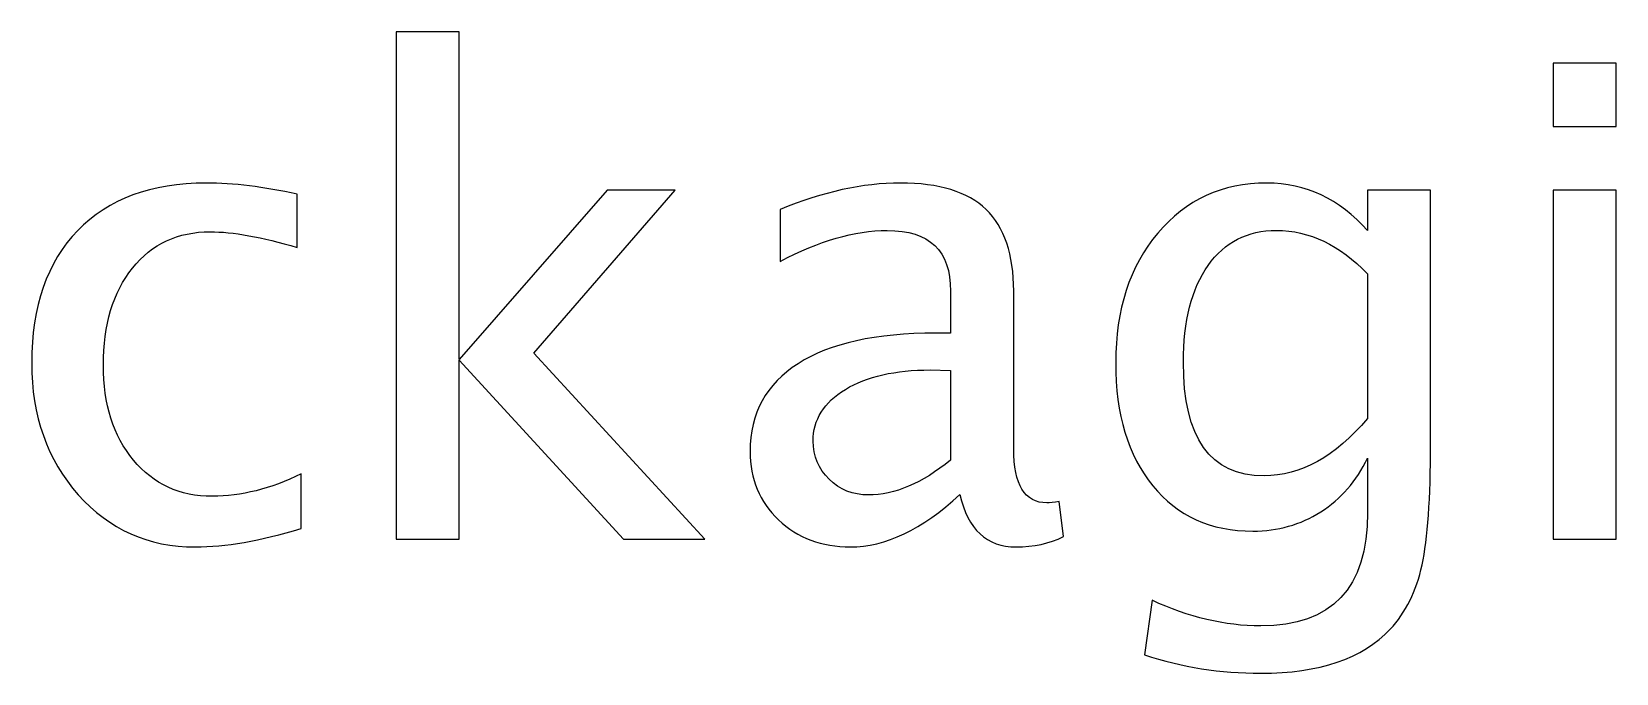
# Model space of a CAD drawing. Header units: centimetres. Extents: x -143 to 63, y -92 to 73.
# Drawn here: x -21.26 to -8.51, y 67.59 to 72.75 of the extents above; entities that cross this region are included whole.
import ezdxf

# ---------------------------------------------------------------- set-up
doc = ezdxf.new("R2010")
doc.units = ezdxf.units.CM
doc.header["$MEASUREMENT"] = 0
doc.layers.add('Layer 1', color=7, linetype='Continuous')

msp = doc.modelspace()

# ---------------------------------------------------------------- linework, layer by layer
at = {"layer": 'Layer 1'}
for points, knots in [([(-18.33117, 68.67044), (-18.33117, 68.67044), (-18.33117, 72.75032), (-18.33117, 72.75032), (-18.33117, 72.75032), (-18.33117, 72.75032), (-17.82317, 72.75032), (-17.82317, 72.75032), (-17.82317, 72.75032), (-17.82317, 72.75032), (-17.82317, 70.11418), (-17.82317, 70.11418), (-17.82317, 70.11418), (-17.82317, 70.11418), (-16.63254, 71.47503), (-16.63254, 71.47503), (-16.63254, 71.47503), (-16.63254, 71.47503), (-16.08397, 71.47503), (-16.08397, 71.47503), (-16.08397, 71.47503), (-16.08397, 71.47503), (-17.22168, 70.16622), (-17.22168, 70.16622), (-17.22168, 70.16622), (-17.22168, 70.16622), (-15.84585, 68.67044), (-15.84585, 68.67044), (-15.84585, 68.67044), (-15.84585, 68.67044), (-16.50025, 68.67044), (-16.50025, 68.67044), (-16.50025, 68.67044), (-16.50025, 68.67044), (-17.82317, 70.10889), (-17.82317, 70.10889), (-17.82317, 70.10889), (-17.82317, 70.10889), (-17.82317, 68.67044), (-17.82317, 68.67044), (-17.82317, 68.67044), (-17.82317, 68.67044), (-18.33117, 68.67044), (-18.33117, 68.67044)], [0, 0, 0, 0, 0.08333333, 0.08333333, 0.08333333, 0.08333333, 0.16666667, 0.16666667, 0.16666667, 0.16666667, 0.25, 0.25, 0.25, 0.25, 0.33333333, 0.33333333, 0.33333333, 0.33333333, 0.41666667, 0.41666667, 0.41666667, 0.41666667, 0.5, 0.5, 0.5, 0.5, 0.58333333, 0.58333333, 0.58333333, 0.58333333, 0.66666667, 0.66666667, 0.66666667, 0.66666667, 0.75, 0.75, 0.75, 0.75, 0.83333333, 0.83333333, 0.83333333, 0.83333333, 1, 1, 1, 1]), ([(-9.01695, 71.98832), (-9.01695, 71.98832), (-9.01695, 72.49632), (-9.01695, 72.49632), (-9.01695, 72.49632), (-9.01695, 72.49632), (-8.50895, 72.49632), (-8.50895, 72.49632), (-8.50895, 72.49632), (-8.50895, 72.49632), (-8.50895, 71.98832), (-8.50895, 71.98832), (-8.50895, 71.98832), (-8.50895, 71.98832), (-9.01695, 71.98832), (-9.01695, 71.98832)], [0, 0, 0, 0, 0.2, 0.2, 0.2, 0.2, 0.4, 0.4, 0.4, 0.4, 0.6, 0.6, 0.6, 0.6, 1, 1, 1, 1]), ([(-19.09406, 68.75511), (-19.42302, 68.65633), (-19.70701, 68.60694), (-19.94601, 68.60694), (-19.94601, 68.60694), (-20.32525, 68.60694), (-20.63922, 68.74717), (-20.88881, 69.02675), (-20.88881, 69.02675), (-21.1384, 69.3072), (-21.26364, 69.66086), (-21.26364, 70.08684), (-21.26364, 70.08684), (-21.26364, 70.54193), (-21.14017, 70.89735), (-20.89322, 71.15135), (-20.89322, 71.15135), (-20.64628, 71.40623), (-20.30144, 71.53323), (-19.8587, 71.53323), (-19.8587, 71.53323), (-19.64086, 71.53323), (-19.39568, 71.50325), (-19.12581, 71.44328), (-19.12581, 71.44328), (-19.12581, 71.44328), (-19.12581, 71.01465), (-19.12581, 71.01465), (-19.12581, 71.01465), (-19.41244, 71.09932), (-19.64615, 71.14165), (-19.82607, 71.14165), (-19.82607, 71.14165), (-20.08713, 71.14165), (-20.29615, 71.04375), (-20.45225, 70.84884), (-20.45225, 70.84884), (-20.60835, 70.65393), (-20.68685, 70.39376), (-20.68685, 70.0692), (-20.68685, 70.0692), (-20.68685, 69.75435), (-20.60571, 69.50035), (-20.44431, 69.30544), (-20.44431, 69.30544), (-20.28292, 69.11141), (-20.07213, 69.0144), (-19.81019, 69.0144), (-19.81019, 69.0144), (-19.57824, 69.0144), (-19.34012, 69.07437), (-19.09406, 69.19432), (-19.09406, 69.19432), (-19.09406, 69.19432), (-19.09406, 68.75511), (-19.09406, 68.75511)], [0, 0, 0, 0, 0.06666667, 0.06666667, 0.06666667, 0.06666667, 0.13333333, 0.13333333, 0.13333333, 0.13333333, 0.2, 0.2, 0.2, 0.2, 0.26666667, 0.26666667, 0.26666667, 0.26666667, 0.33333333, 0.33333333, 0.33333333, 0.33333333, 0.4, 0.4, 0.4, 0.4, 0.46666667, 0.46666667, 0.46666667, 0.46666667, 0.53333333, 0.53333333, 0.53333333, 0.53333333, 0.6, 0.6, 0.6, 0.6, 0.66666667, 0.66666667, 0.66666667, 0.66666667, 0.73333333, 0.73333333, 0.73333333, 0.73333333, 0.8, 0.8, 0.8, 0.8, 0.86666667, 0.86666667, 0.86666667, 0.86666667, 1, 1, 1, 1]), ([(-13.79268, 69.02763), (-14.09783, 68.74717), (-14.39152, 68.60694), (-14.67374, 68.60694), (-14.67374, 68.60694), (-14.9057, 68.60694), (-15.09884, 68.67926), (-15.25142, 68.82478), (-15.25142, 68.82478), (-15.40488, 68.9703), (-15.48161, 69.15375), (-15.48161, 69.37511), (-15.48161, 69.37511), (-15.48161, 69.68115), (-15.35284, 69.91663), (-15.09531, 70.08067), (-15.09531, 70.08067), (-14.83779, 70.24471), (-14.46825, 70.32673), (-13.98671, 70.32673), (-13.98671, 70.32673), (-13.98671, 70.32673), (-13.86765, 70.32673), (-13.86765, 70.32673), (-13.86765, 70.32673), (-13.86765, 70.32673), (-13.86765, 70.66452), (-13.86765, 70.66452), (-13.86765, 70.66452), (-13.86765, 70.98996), (-14.03698, 71.15223), (-14.37653, 71.15223), (-14.37653, 71.15223), (-14.63935, 71.15223), (-14.92686, 71.06933), (-15.23819, 70.90352), (-15.23819, 70.90352), (-15.23819, 70.90352), (-15.23819, 71.32157), (-15.23819, 71.32157), (-15.23819, 71.32157), (-14.896, 71.46268), (-14.5732, 71.53323), (-14.2707, 71.53323), (-14.2707, 71.53323), (-13.95937, 71.53323), (-13.72918, 71.46268), (-13.5819, 71.32068), (-13.5819, 71.32068), (-13.43373, 71.17869), (-13.35965, 70.95997), (-13.35965, 70.66452), (-13.35965, 70.66452), (-13.35965, 70.66452), (-13.35965, 69.39716), (-13.35965, 69.39716), (-13.35965, 69.39716), (-13.35965, 69.107), (-13.27057, 68.96148), (-13.09154, 68.96148), (-13.09154, 68.96148), (-13.06949, 68.96148), (-13.03686, 68.96501), (-12.99364, 68.97207), (-12.99364, 68.97207), (-12.99364, 68.97207), (-12.95748, 68.68984), (-12.95748, 68.68984), (-12.95748, 68.68984), (-13.07301, 68.63428), (-13.20001, 68.60694), (-13.33936, 68.60694), (-13.33936, 68.60694), (-13.57661, 68.60694), (-13.72742, 68.74717), (-13.79268, 69.02763)], [0, 0, 0, 0, 0.05, 0.05, 0.05, 0.05, 0.1, 0.1, 0.1, 0.1, 0.15, 0.15, 0.15, 0.15, 0.2, 0.2, 0.2, 0.2, 0.25, 0.25, 0.25, 0.25, 0.3, 0.3, 0.3, 0.3, 0.35, 0.35, 0.35, 0.35, 0.4, 0.4, 0.4, 0.4, 0.45, 0.45, 0.45, 0.45, 0.5, 0.5, 0.5, 0.5, 0.55, 0.55, 0.55, 0.55, 0.6, 0.6, 0.6, 0.6, 0.65, 0.65, 0.65, 0.65, 0.7, 0.7, 0.7, 0.7, 0.75, 0.75, 0.75, 0.75, 0.8, 0.8, 0.8, 0.8, 0.85, 0.85, 0.85, 0.85, 0.9, 0.9, 0.9, 0.9, 1, 1, 1, 1]), ([(-12.30573, 67.73911), (-12.30573, 67.73911), (-12.24575, 68.17831), (-12.24575, 68.17831), (-12.24575, 68.17831), (-11.95118, 68.04073), (-11.65926, 67.97194), (-11.37086, 67.97194), (-11.37086, 67.97194), (-10.79848, 67.97194), (-10.51185, 68.27533), (-10.51185, 68.88122), (-10.51185, 68.88122), (-10.51185, 68.88122), (-10.51185, 69.3222), (-10.51185, 69.3222), (-10.51185, 69.3222), (-10.60004, 69.13611), (-10.72528, 68.99235), (-10.88844, 68.88916), (-10.88844, 68.88916), (-11.0516, 68.78597), (-11.23328, 68.73394), (-11.43348, 68.73394), (-11.43348, 68.73394), (-11.77303, 68.73394), (-12.04202, 68.85565), (-12.24046, 69.09907), (-12.24046, 69.09907), (-12.4389, 69.34248), (-12.53856, 69.67233), (-12.53856, 70.08861), (-12.53856, 70.08861), (-12.53856, 70.51459), (-12.42567, 70.86207), (-12.19989, 71.13107), (-12.19989, 71.13107), (-11.97323, 71.39918), (-11.68131, 71.53323), (-11.32236, 71.53323), (-11.32236, 71.53323), (-11.00839, 71.53323), (-10.73763, 71.40623), (-10.51185, 71.15135), (-10.51185, 71.15135), (-10.51185, 71.15135), (-10.51185, 71.47503), (-10.51185, 71.47503), (-10.51185, 71.47503), (-10.51185, 71.47503), (-10.00385, 71.47503), (-10.00385, 71.47503), (-10.00385, 71.47503), (-10.00385, 71.47503), (-10.00385, 69.43597), (-10.00385, 69.43597), (-10.00385, 69.43597), (-10.00385, 68.99764), (-10.02678, 68.67309), (-10.07264, 68.4623), (-10.07264, 68.4623), (-10.11762, 68.25152), (-10.20405, 68.07865), (-10.32929, 67.9446), (-10.32929, 67.9446), (-10.55154, 67.70912), (-10.89902, 67.59094), (-11.37086, 67.59094), (-11.37086, 67.59094), (-11.69454, 67.59094), (-12.00587, 67.64033), (-12.30573, 67.73911)], [0, 0, 0, 0, 0.05263158, 0.05263158, 0.05263158, 0.05263158, 0.10526316, 0.10526316, 0.10526316, 0.10526316, 0.15789474, 0.15789474, 0.15789474, 0.15789474, 0.21052632, 0.21052632, 0.21052632, 0.21052632, 0.26315789, 0.26315789, 0.26315789, 0.26315789, 0.31578947, 0.31578947, 0.31578947, 0.31578947, 0.36842105, 0.36842105, 0.36842105, 0.36842105, 0.42105263, 0.42105263, 0.42105263, 0.42105263, 0.47368421, 0.47368421, 0.47368421, 0.47368421, 0.52631579, 0.52631579, 0.52631579, 0.52631579, 0.57894737, 0.57894737, 0.57894737, 0.57894737, 0.63157895, 0.63157895, 0.63157895, 0.63157895, 0.68421053, 0.68421053, 0.68421053, 0.68421053, 0.73684211, 0.73684211, 0.73684211, 0.73684211, 0.78947368, 0.78947368, 0.78947368, 0.78947368, 0.84210526, 0.84210526, 0.84210526, 0.84210526, 0.89473684, 0.89473684, 0.89473684, 0.89473684, 1, 1, 1, 1]), ([(-9.01695, 68.67044), (-9.01695, 68.67044), (-9.01695, 71.47503), (-9.01695, 71.47503), (-9.01695, 71.47503), (-9.01695, 71.47503), (-8.50895, 71.47503), (-8.50895, 71.47503), (-8.50895, 71.47503), (-8.50895, 71.47503), (-8.50895, 68.67044), (-8.50895, 68.67044), (-8.50895, 68.67044), (-8.50895, 68.67044), (-9.01695, 68.67044), (-9.01695, 68.67044)], [0, 0, 0, 0, 0.2, 0.2, 0.2, 0.2, 0.4, 0.4, 0.4, 0.4, 0.6, 0.6, 0.6, 0.6, 1, 1, 1, 1]), ([(-10.51185, 69.64058), (-10.51185, 69.64058), (-10.51185, 70.80386), (-10.51185, 70.80386), (-10.51185, 70.80386), (-10.73586, 71.03582), (-10.98016, 71.15223), (-11.24386, 71.15223), (-11.24386, 71.15223), (-11.47846, 71.15223), (-11.66191, 71.05875), (-11.7942, 70.87089), (-11.7942, 70.87089), (-11.92737, 70.68392), (-11.99352, 70.42375), (-11.99352, 70.09214), (-11.99352, 70.09214), (-11.99352, 69.48271), (-11.77744, 69.17844), (-11.34441, 69.17844), (-11.34441, 69.17844), (-11.04984, 69.17844), (-10.77202, 69.33278), (-10.51185, 69.64058)], [0, 0, 0, 0, 0.14285714, 0.14285714, 0.14285714, 0.14285714, 0.28571429, 0.28571429, 0.28571429, 0.28571429, 0.42857143, 0.42857143, 0.42857143, 0.42857143, 0.57142857, 0.57142857, 0.57142857, 0.57142857, 0.71428571, 0.71428571, 0.71428571, 0.71428571, 1, 1, 1, 1]), ([(-13.86765, 69.30456), (-13.86765, 69.30456), (-13.86765, 70.02511), (-13.86765, 70.02511), (-13.86765, 70.02511), (-13.86765, 70.02511), (-14.03081, 70.0304), (-14.03081, 70.0304), (-14.03081, 70.0304), (-14.31303, 70.0304), (-14.54057, 69.97836), (-14.71431, 69.87429), (-14.71431, 69.87429), (-14.88718, 69.76934), (-14.97361, 69.63088), (-14.97361, 69.45802), (-14.97361, 69.45802), (-14.97361, 69.33719), (-14.93039, 69.23488), (-14.84484, 69.1511), (-14.84484, 69.1511), (-14.75841, 69.06732), (-14.65346, 69.02498), (-14.52911, 69.02498), (-14.52911, 69.02498), (-14.31744, 69.02498), (-14.09695, 69.11847), (-13.86765, 69.30456)], [0, 0, 0, 0, 0.125, 0.125, 0.125, 0.125, 0.25, 0.25, 0.25, 0.25, 0.375, 0.375, 0.375, 0.375, 0.5, 0.5, 0.5, 0.5, 0.625, 0.625, 0.625, 0.625, 0.75, 0.75, 0.75, 0.75, 1, 1, 1, 1])]:
    msp.add_open_spline(points, degree=3, knots=knots, dxfattribs=at)

doc.saveas('drawing.dxf')
